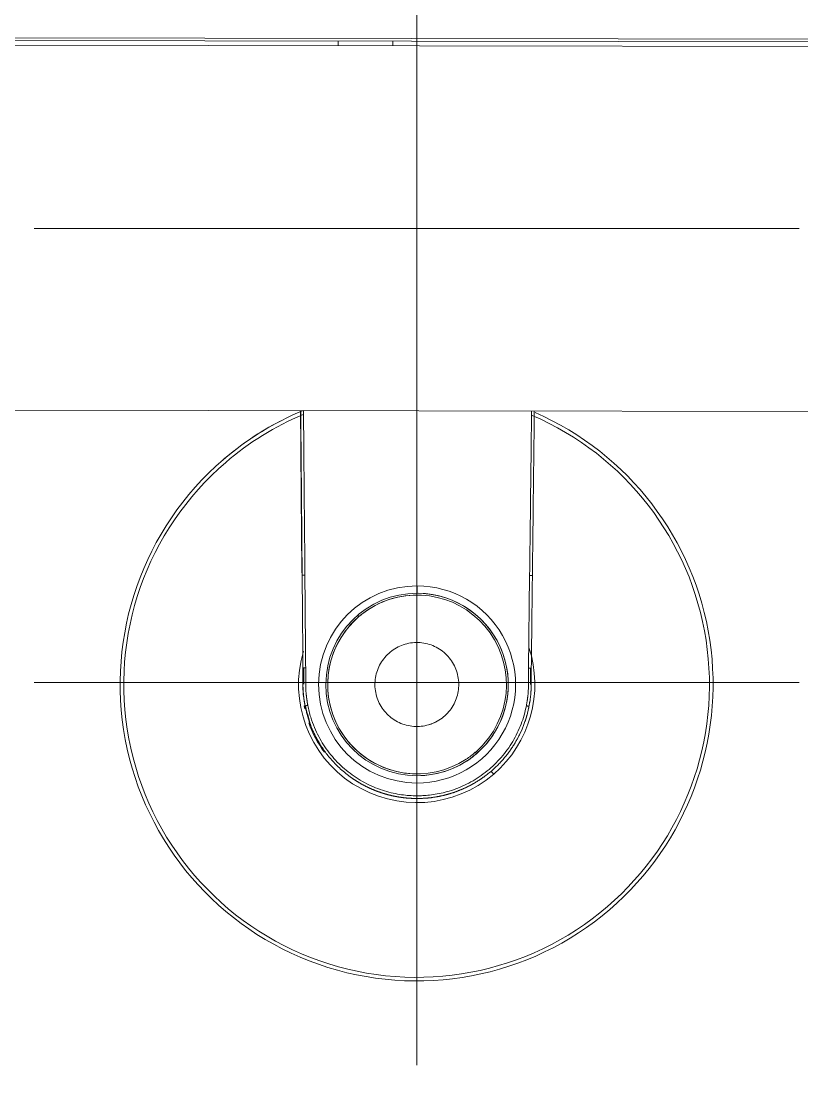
# Model space of a CAD drawing. Extents: x 16539 to 19738, y -91 to 2224.
# Drawn here: x 17543 to 17628.5, y 462.1 to 580.1 of the extents above; entities that cross this region are included whole.
import ezdxf

# ---------------------------------------------------------------- set-up
doc = ezdxf.new("R2010")
doc.units = 0
doc.header["$LTSCALE"] = 10
doc.header["$MEASUREMENT"] = 0
doc.linetypes.add('CENTER2', pattern=[28.575, 19.05, -3.175, 3.175, -3.175])
doc.layers.add('1', color=7, linetype='CONTINUOUS')
doc.layers.add('Cneter', color=1, linetype='CENTER2', lineweight=13)

msp = doc.modelspace()

# ---------------------------------------------------------------- linework, layer by layer
at = {"layer": '1', "color": 7, "linetype": 'Continuous', "lineweight": 13}
for p, q in [((17263.99, 578.76), (17699.99, 578.08)), ((17577.69, 577.47), (17577.69, 577.97)), ((17598.68, 519.41), (17598.56, 509.24)), ((17586.36, 518.26), (17586.36, 517.46)), ((17579.96, 514.89), (17579.95, 514.89))]:
    msp.add_line(p, q, dxfattribs=at)
at = {"layer": '1', "color": 7, "linetype": 'Continuous', "lineweight": 18}
for p, q in [((17263.99, 578.46), (17699.99, 577.78)), ((17511.89, 577.57), (17586.61, 577.46)), ((17583.68, 577.96), (17583.68, 577.46)), ((17702.11, 577.28), (17586.61, 577.46)), ((17586.55, 537.46), (17533.91, 537.54)), ((17586.55, 537.46), (17702.05, 537.28)), ((17586.36, 517.26), (17586.36, 517.26)), ((17580.96, 515.64), (17580.96, 515.64)), ((17579.06, 514.01), (17579.06, 514.01)), ((17574.07, 505.1), (17574.07, 505.1)), ((17593.63, 500.9), (17593.63, 500.9)), ((17586.23, 474.96), (17586.24, 474.96))]:
    msp.add_line(p, q, dxfattribs=at)
for centre, major_axis, ratio, start_param, end_param in [((17586.29, 507.46), (-0.05, -32.5), 0.999999, 3.536368, 3.853079), ((17586.29, 507.46), (-0.05, -32.5), 0.999999, 0.711487, 2.732071), ((17586.28, 507.46), (0.05, 32.5), 0.999999, 0.479107, 0.711487), ((17586.29, 507.46), (-0.05, -32.5), 0.999999, 3.853079, 6.994672), ((17574.04, 519.45), (-0.3, -0.003), 0.000016, 0.001585, 1.572382), ((17598.68, 519.41), (0.3, -0.003), 0.000016, 6.2816, 7.852396), ((17586.34, 507.46), (-0.02, -10.8), 0.999999, 3.141593, 6.283185), ((17586.34, 507.46), (0.02, 9.8), 0.999999, 3.980979, 6.866773), ((17586.34, 507.46), (-0.02, -10.8), 0.999999, 0, 3.141593), ((17586.34, 507.46), (-0.02, -10), 0.999999, 3.141593, 6.283185), ((17586.34, 507.46), (0.02, 9.8), 0.999999, 6.28315, 6.994672), ((17586.34, 507.46), (-0.02, -10), 0.999999, 0, 3.141593), ((17586.34, 507.46), (0.02, 10), 0.999999, 3.853079, 6.269553), ((17586.34, 507.46), (-0.02, -9.8), 0.999999, 3.853079, 6.28315), ((17586.34, 507.46), (0.02, 9.8), 0.999999, 0.711487, 0.839386), ((17586.34, 507.46), (0.02, 9.8), 0.999999, 0.583587, 0.711487), ((17586.34, 507.46), (-0.02, -9.8), 0.999999, 3.980979, 6.866773), ((17586.34, 507.46), (0.02, 9.8), 0.999999, 3.853079, 3.980979), ((17586.34, 507.46), (0.02, 10), 0.999999, 3.140821, 3.853079), ((17586.34, 507.46), (0.02, 9.8), 0.999999, 3.72518, 3.853079)]:
    msp.add_ellipse(centre, major_axis=major_axis, ratio=ratio, start_param=start_param, end_param=end_param, dxfattribs=at)
at = {"layer": '1', "color": 7, "linetype": 'Continuous', "lineweight": 13}
for centre, major_axis, ratio, start_param, end_param in [((17586.29, 507.46), (-0.05, -32.1), 0.999999, 3.541178, 3.853079), ((17586.29, 507.46), (-0.05, -32.1), 0.999999, 0.711487, 2.737519), ((17586.29, 507.46), (-0.05, -32.1), 0.999999, 3.853079, 6.994672), ((17580.7, 514.02), (0.88, -1.02), 0.001201, 2.588325, 3.140558), ((17586.3, 507.46), (-0.02, -12.95), 0.999999, 4.427942, 6.994672), ((17586.3, 507.46), (-0.02, -12.95), 0.999999, 0.711487, 1.891351), ((17586.3, 507.46), (-0.02, -12.55), 0.999999, 1.086171, 1.432728), ((17586.3, 507.46), (-0.02, -12.55), 0.999999, 4.903108, 4.927259), ((17586.3, 507.46), (-0.02, -12.55), 0.999999, 5.05572, 5.346072), ((17591.98, 500.9), (-0.88, 1.02), 0.001201, 3.140558, 3.689452), ((17594.47, 497.94), (-1.3, 1.52), 0.001201, 4.511525, 4.711354)]:
    msp.add_ellipse(centre, major_axis=major_axis, ratio=ratio, start_param=start_param, end_param=end_param, dxfattribs=at)
at = {"layer": '1', "color": 7, "linetype": 'Continuous', "lineweight": 18}
for points, knots in [([(17516.53, 341.75), (17517.03, 339.87), (17518.41, 334.95), (17521.14, 326.31), (17525.04, 315.17), (17530.09, 302.63), (17536.24, 289.62), (17543.27, 277.03), (17551.08, 265.23), (17559.68, 254.35), (17569.09, 244.51), (17579.29, 235.83), (17590.25, 228.46), (17603.74, 221.33), (17619.95, 215.05), (17638.83, 210.2), (17658.01, 207.28), (17677.2, 206.01), (17696.1, 206.39), (17714.4, 208.42), (17731.83, 212.03), (17748.2, 217.16), (17763.4, 223.74), (17777.53, 231.81), (17790.77, 241.6), (17801.64, 252.13), (17810.33, 262.9), (17817.07, 273.31), (17824.01, 286.62), (17830.46, 303.08), (17835.62, 322.85), (17838.5, 343.56), (17839.08, 364.7), (17837.6, 385.79), (17834.02, 408.83), (17828.02, 433.54), (17819.49, 459.62), (17808.8, 485.71), (17796.03, 511.57), (17782.03, 535.67), (17772.35, 550.67), (17767.88, 557.37)], [0, 0, 0, 0, 0.0082069, 0.0215596, 0.0381097, 0.0578098, 0.0783679, 0.0985803, 0.1183953, 0.1377978, 0.1568237, 0.1755469, 0.1939843, 0.2122541, 0.2395791, 0.2668789, 0.2940862, 0.321042, 0.347645, 0.3734704, 0.3983715, 0.4223601, 0.4454972, 0.4678681, 0.4906141, 0.514563, 0.5313056, 0.5486882, 0.5666212, 0.5943077, 0.622846, 0.6523031, 0.6820326, 0.7116126, 0.7410481, 0.7799734, 0.8183744, 0.856331, 0.8984009, 0.9395583, 0.9734278, 0.9734278, 0.9734278, 0.9734278]), ([(17573.56, 537.48), (17573.57, 536.46), (17573.59, 534.43), (17573.61, 531.56), (17573.63, 528.87), (17573.65, 526.49), (17573.67, 524.41), (17573.69, 522.59), (17573.69, 521.49), (17573.7, 520.98)], [0, 0, 0, 0, 0.135882, 0.279902, 0.423922, 0.567941, 0.711961, 0.85598, 1, 1, 1, 1]), ([(17599.19, 537.44), (17599.17, 535.23), (17599.1, 529.58), (17599.03, 523.32), (17598.98, 519.41)], [0, 0, 0, 0, 0.393371, 1, 1, 1, 1]), ([(17573.83, 509.27), (17573.83, 509.67), (17573.82, 510.48), (17573.81, 511.68), (17573.8, 512.89), (17573.79, 514.15), (17573.78, 515.47), (17573.77, 516.83), (17573.75, 518.15), (17573.75, 519.02), (17573.74, 519.44)], [0, 0, 0, 0, 0.118368, 0.236738, 0.355107, 0.473476, 0.610592, 0.744052, 0.873855, 1, 1, 1, 1]), ([(17598.98, 519.41), (17598.98, 519.07), (17598.97, 518.36), (17598.96, 517.23), (17598.94, 515.96), (17598.93, 514.47), (17598.91, 512.82), (17598.88, 511.02), (17598.87, 509.83), (17598.86, 509.23)], [0, 0, 0, 0, 0.0985, 0.209989, 0.334469, 0.471938, 0.647958, 0.82398, 1, 1, 1, 1]), ([(17588.75, 503.55), (17588.39, 503.33), (17587.5, 502.93), (17585.97, 502.77), (17584.34, 503.19), (17582.97, 504.16), (17582.02, 505.55), (17581.63, 507.18), (17581.83, 508.84), (17582.6, 510.33), (17583.85, 511.45), (17585.41, 512.07), (17587.09, 512.09), (17588.67, 511.53), (17589.95, 510.44), (17590.76, 508.97), (17591.01, 507.31), (17590.66, 505.67), (17589.76, 504.26), (17588.67, 503.44), (17587.93, 503.14), (17587.7, 503.07)], [0, 0, 0, 0, 0.0417, 0.096648, 0.151596, 0.206544, 0.261492, 0.31644, 0.371388, 0.426336, 0.481284, 0.536232, 0.59118, 0.646128, 0.701076, 0.756023, 0.810971, 0.865919, 0.920867, 0.975815, 1, 1, 1, 1]), ([(17573.83, 509.45), (17573.82, 509.09), (17573.81, 508.35), (17573.79, 507.23), (17573.87, 506.32), (17573.98, 505.58), (17574.04, 505.23), (17574.08, 505.05)], [0, 0, 0, 0, 0.250415, 0.499593, 0.749845, 0.873659, 1, 1, 1, 1]), ([(17573.83, 508.76), (17573.83, 508.79), (17573.83, 508.85), (17573.83, 508.95), (17573.83, 509.06), (17573.83, 509.17), (17573.83, 509.24), (17573.83, 509.27)], [0, 0, 0, 0, 0.129462, 0.370137, 0.595444, 0.805396, 1, 1, 1, 1]), ([(17573.92, 509.27), (17573.92, 509.2), (17573.92, 509.09), (17573.92, 508.97), (17573.92, 508.9), (17573.92, 508.86), (17573.92, 508.75), (17573.92, 508.67), (17573.92, 508.56), (17573.92, 508.52), (17573.92, 508.45), (17573.92, 508.41), (17573.92, 508.3), (17573.92, 508.22), (17573.92, 508.07), (17573.92, 508), (17573.92, 507.89), (17573.92, 507.85), (17573.92, 507.77), (17573.92, 507.66), (17573.92, 507.55), (17573.92, 507.48)], [0, 0, 0, 0, 0.125, 0.1875, 0.1875, 0.25, 0.25, 0.375, 0.375, 0.4375, 0.4375, 0.5, 0.5, 0.625, 0.625, 0.75, 0.75, 0.8125, 0.8125, 0.875, 1, 1, 1, 1]), ([(17598.86, 509.23), (17598.86, 509.21), (17598.86, 509.17), (17598.86, 509.11), (17598.86, 509.05), (17598.86, 508.98), (17598.86, 508.91), (17598.86, 508.84), (17598.86, 508.74), (17598.86, 508.61), (17598.86, 508.47), (17598.86, 508.34), (17598.86, 508.18), (17598.86, 507.97), (17598.86, 507.76), (17598.86, 507.58), (17598.86, 507.47), (17598.86, 507.37), (17598.85, 507.28), (17598.85, 507.19), (17598.85, 507.11), (17598.85, 507.02), (17598.84, 506.93), (17598.84, 506.85), (17598.83, 506.76), (17598.83, 506.67), (17598.82, 506.58), (17598.81, 506.5), (17598.8, 506.41), (17598.8, 506.32), (17598.79, 506.23), (17598.77, 506.09), (17598.75, 505.88), (17598.72, 505.67), (17598.7, 505.54), (17598.68, 505.47), (17598.67, 505.38), (17598.65, 505.29), (17598.63, 505.18), (17598.62, 505.1), (17598.61, 505.06)], [0, 0, 0, 0, 0.014225, 0.029054, 0.044489, 0.06053, 0.077177, 0.09443, 0.112289, 0.149863, 0.183796, 0.214087, 0.240736, 0.302617, 0.364532, 0.392337, 0.425516, 0.446168, 0.466822, 0.487478, 0.508185, 0.528928, 0.549708, 0.570525, 0.591377, 0.612265, 0.633189, 0.654148, 0.675141, 0.696169, 0.71723, 0.738325, 0.802574, 0.869545, 0.884125, 0.901579, 0.921902, 0.945087, 0.971125, 1, 1, 1, 1]), ([(17817.87, 314.37), (17817.43, 312.71), (17816.25, 308.57), (17813.91, 301.59), (17810.55, 293.18), (17806.14, 284.07), (17800.65, 274.88), (17793.19, 264.85), (17783.46, 254.81), (17771.27, 245.36), (17758.18, 237.65), (17742.94, 230.89), (17725.46, 225.54), (17705.83, 222.03), (17685.88, 220.68), (17665.97, 221.32), (17646.55, 223.75), (17629.63, 227.65), (17615.5, 232.49), (17604.08, 237.68), (17593.86, 243.64), (17585.41, 249.91), (17578.42, 256.18), (17572.22, 262.61), (17565.85, 270.22), (17559.1, 279.63), (17552.13, 291.14), (17545.21, 304.83), (17538.62, 320.69), (17532.64, 338.58), (17527.52, 358.36), (17523.89, 377.72), (17521.44, 396.3), (17519.87, 413.81), (17518.91, 432.26), (17518.51, 451.66), (17518.53, 472.02), (17519.08, 490.35), (17518.97, 501.91), (17518.9, 506.35)], [0, 0, 0, 0, 0.00929, 0.023423, 0.039779, 0.05824, 0.078117, 0.097517, 0.125734, 0.153385, 0.180661, 0.207645, 0.243327, 0.279204, 0.315235, 0.35121, 0.386731, 0.420892, 0.44486, 0.467388, 0.488582, 0.508679, 0.524147, 0.539355, 0.556904, 0.577715, 0.601914, 0.629561, 0.660576, 0.694638, 0.731407, 0.770968, 0.801032, 0.832671, 0.865945, 0.900899, 0.937533, 0.975965, 1, 1, 1, 1]), ([(17574.07, 505.1), (17574.06, 505.12), (17574.06, 505.16), (17574.05, 505.22), (17574.04, 505.27), (17574.03, 505.33), (17574.02, 505.37), (17574.01, 505.42), (17574, 505.46), (17574, 505.5), (17573.99, 505.54), (17573.99, 505.58), (17573.98, 505.61), (17573.97, 505.67), (17573.96, 505.75), (17573.94, 505.87), (17573.93, 505.98), (17573.92, 506.06), (17573.92, 506.09)], [0, 0, 0, 0, 0.061488, 0.120022, 0.175595, 0.228197, 0.277823, 0.324466, 0.368123, 0.408788, 0.446459, 0.481132, 0.512805, 0.541477, 0.661361, 0.779257, 0.895148, 1, 1, 1, 1]), ([(17586.32, 494.96), (17586.31, 494.96), (17586.27, 494.96), (17586.21, 494.96), (17586.15, 494.96), (17586.09, 494.96), (17586.03, 494.96), (17585.97, 494.97), (17585.91, 494.97), (17585.85, 494.97), (17585.79, 494.97), (17585.74, 494.98), (17585.68, 494.98), (17585.62, 494.98), (17585.56, 494.99), (17585.5, 494.99), (17585.44, 494.99), (17585.38, 495), (17585.32, 495), (17585.26, 495.01), (17585.2, 495.01), (17585.14, 495.02), (17585.09, 495.02), (17585.03, 495.03), (17584.97, 495.04), (17584.91, 495.04), (17584.85, 495.05), (17584.79, 495.06), (17584.73, 495.07), (17584.67, 495.07), (17584.61, 495.08), (17584.55, 495.09), (17584.49, 495.1), (17584.43, 495.11), (17584.38, 495.12), (17584.32, 495.13), (17584.26, 495.14), (17584.2, 495.15), (17584.14, 495.16), (17584.08, 495.17), (17584.02, 495.18), (17583.96, 495.19), (17583.9, 495.2), (17583.84, 495.21), (17583.78, 495.23), (17583.72, 495.24), (17583.67, 495.25), (17583.61, 495.26), (17583.55, 495.28), (17583.49, 495.29), (17583.43, 495.31), (17583.37, 495.32), (17583.31, 495.33), (17583.25, 495.35), (17583.2, 495.36), (17583.14, 495.38), (17583.08, 495.4), (17583.02, 495.41), (17582.96, 495.43), (17582.9, 495.44), (17582.84, 495.46), (17582.79, 495.48), (17582.73, 495.5), (17582.67, 495.51), (17582.61, 495.53), (17582.55, 495.55), (17582.5, 495.57), (17582.44, 495.59), (17582.38, 495.61), (17582.32, 495.63), (17582.26, 495.65), (17582.21, 495.67), (17582.15, 495.69), (17582.09, 495.71), (17582.03, 495.73), (17581.98, 495.75), (17581.92, 495.77), (17581.86, 495.79), (17581.8, 495.81), (17581.75, 495.84), (17581.69, 495.86), (17581.63, 495.88), (17581.58, 495.91), (17581.52, 495.93), (17581.46, 495.95), (17581.41, 495.98), (17581.35, 496), (17581.29, 496.03), (17581.24, 496.05), (17581.18, 496.08), (17581.12, 496.1), (17581.07, 496.13), (17581.01, 496.16), (17580.96, 496.18), (17580.9, 496.21), (17580.84, 496.24), (17580.79, 496.26), (17580.73, 496.29), (17580.68, 496.32), (17580.62, 496.35), (17580.57, 496.38), (17580.51, 496.41), (17580.46, 496.43), (17580.4, 496.46), (17580.35, 496.49), (17580.29, 496.52), (17580.24, 496.55), (17580.18, 496.58), (17580.13, 496.62), (17580.08, 496.65), (17580.02, 496.68), (17579.97, 496.71), (17579.91, 496.74), (17579.86, 496.77), (17579.81, 496.81), (17579.75, 496.84), (17579.7, 496.87), (17579.65, 496.91), (17579.59, 496.94), (17579.54, 496.97), (17579.49, 497.01), (17579.44, 497.04), (17579.38, 497.08), (17579.33, 497.11), (17579.28, 497.15), (17579.23, 497.18), (17579.18, 497.22), (17579.12, 497.26), (17579.07, 497.29), (17579.02, 497.33), (17578.97, 497.37), (17578.92, 497.4), (17578.87, 497.44), (17578.63, 497.62), (17578.23, 497.94), (17577.7, 498.42), (17577.21, 498.92), (17576.77, 499.41), (17576.38, 499.9), (17576.04, 500.38), (17575.73, 500.85), (17575.46, 501.31), (17575.22, 501.75), (17575.02, 502.16), (17574.84, 502.56), (17574.69, 502.93), (17574.56, 503.28), (17574.45, 503.6), (17574.36, 503.89), (17574.29, 504.15), (17574.23, 504.38), (17574.18, 504.59), (17574.14, 504.76), (17574.11, 504.9), (17574.09, 505.01), (17574.07, 505.08), (17574.07, 505.1)], [0, 0, 0, 0, 0.003409, 0.00682, 0.010233, 0.013648, 0.017064, 0.020482, 0.023902, 0.027323, 0.030747, 0.034173, 0.037601, 0.041031, 0.044463, 0.047897, 0.051333, 0.054771, 0.058212, 0.061655, 0.065099, 0.068547, 0.071996, 0.075447, 0.078901, 0.082357, 0.085815, 0.089275, 0.092737, 0.096202, 0.099669, 0.103137, 0.106608, 0.110081, 0.113557, 0.117034, 0.120513, 0.123994, 0.127478, 0.130963, 0.13445, 0.13794, 0.141431, 0.144924, 0.14842, 0.151917, 0.155416, 0.158917, 0.16242, 0.165925, 0.169431, 0.17294, 0.17645, 0.179963, 0.183477, 0.186993, 0.190511, 0.194031, 0.197553, 0.201076, 0.204602, 0.208129, 0.211659, 0.21519, 0.218723, 0.222258, 0.225794, 0.229333, 0.232874, 0.236416, 0.23996, 0.243507, 0.247055, 0.250605, 0.254157, 0.257711, 0.261267, 0.264825, 0.268385, 0.271947, 0.27551, 0.279076, 0.282644, 0.286213, 0.289785, 0.293359, 0.296934, 0.300512, 0.304091, 0.307673, 0.311257, 0.314842, 0.31843, 0.32202, 0.325611, 0.329205, 0.332801, 0.336398, 0.339998, 0.3436, 0.347204, 0.35081, 0.354417, 0.358027, 0.361639, 0.365253, 0.368869, 0.372487, 0.376108, 0.37973, 0.383354, 0.38698, 0.390608, 0.394239, 0.397871, 0.401505, 0.405142, 0.40878, 0.412421, 0.416064, 0.419708, 0.423355, 0.427003, 0.430654, 0.434307, 0.437962, 0.441619, 0.445277, 0.448938, 0.452601, 0.456266, 0.459933, 0.463602, 0.467273, 0.511037, 0.552942, 0.592986, 0.631168, 0.667485, 0.701938, 0.734525, 0.765247, 0.794105, 0.8211, 0.846234, 0.869507, 0.890922, 0.910478, 0.928177, 0.944017, 0.957999, 0.970121, 0.980382, 0.988783, 0.995322, 1, 1, 1, 1]), ([(17586.33, 495.26), (17586.04, 495.26), (17585.48, 495.28), (17584.61, 495.37), (17583.71, 495.54), (17582.76, 495.78), (17581.78, 496.13), (17580.81, 496.57), (17579.87, 497.1), (17578.99, 497.71), (17578.16, 498.39), (17577.4, 499.14), (17576.7, 499.96), (17576.08, 500.83), (17575.54, 501.76), (17575.06, 502.77), (17574.65, 503.9), (17574.45, 504.72), (17574.36, 505.16)], [0, 0, 0, 0, 0.050495, 0.100865, 0.155053, 0.213397, 0.275673, 0.339812, 0.403759, 0.467284, 0.530858, 0.594575, 0.658298, 0.722084, 0.785343, 0.850175, 0.920476, 1, 1, 1, 1]), ([(17598.61, 505.06), (17598.61, 505.05), (17598.6, 505), (17598.59, 504.93), (17598.57, 504.84), (17598.54, 504.73), (17598.51, 504.59), (17598.48, 504.44), (17598.43, 504.27), (17598.38, 504.08), (17598.32, 503.87), (17598.25, 503.64), (17598.17, 503.4), (17598.07, 503.14), (17597.97, 502.86), (17597.85, 502.56), (17597.71, 502.25), (17597.55, 501.92), (17597.38, 501.58), (17597.18, 501.23), (17596.97, 500.87), (17596.73, 500.49), (17596.46, 500.11), (17596.17, 499.73), (17595.85, 499.33), (17595.5, 498.94), (17595.12, 498.55), (17594.7, 498.16), (17594.26, 497.78), (17593.91, 497.51), (17593.69, 497.35), (17593.6, 497.28), (17593.51, 497.22), (17593.42, 497.16), (17593.33, 497.1), (17593.24, 497.03), (17593.15, 496.97), (17593.06, 496.92), (17592.96, 496.86), (17592.87, 496.8), (17592.78, 496.74), (17592.68, 496.69), (17592.59, 496.63), (17592.5, 496.58), (17592.4, 496.53), (17592.31, 496.47), (17592.21, 496.42), (17592.11, 496.37), (17592.02, 496.32), (17591.92, 496.27), (17591.82, 496.23), (17591.73, 496.18), (17591.63, 496.13), (17591.53, 496.09), (17591.43, 496.04), (17591.33, 496), (17591.24, 495.96), (17591.14, 495.92), (17591.04, 495.88), (17590.94, 495.84), (17590.84, 495.8), (17590.74, 495.76), (17590.64, 495.72), (17590.54, 495.69), (17590.44, 495.65), (17590.34, 495.62), (17590.23, 495.58), (17590.13, 495.55), (17590.03, 495.52), (17589.93, 495.49), (17589.83, 495.46), (17589.73, 495.43), (17589.62, 495.4), (17589.52, 495.37), (17589.42, 495.35), (17589.32, 495.32), (17589.21, 495.29), (17589.11, 495.27), (17589.01, 495.25), (17588.91, 495.23), (17588.8, 495.21), (17588.7, 495.18), (17588.6, 495.17), (17588.49, 495.15), (17588.39, 495.13), (17588.29, 495.11), (17588.18, 495.1), (17588.08, 495.08), (17587.98, 495.07), (17587.87, 495.05), (17587.77, 495.04), (17587.67, 495.03), (17587.56, 495.02), (17587.46, 495.01), (17587.36, 495), (17587.25, 494.99), (17587.15, 494.99), (17587.05, 494.98), (17586.94, 494.98), (17586.84, 494.97), (17586.74, 494.97), (17586.63, 494.96), (17586.53, 494.96), (17586.43, 494.96), (17586.36, 494.96), (17586.32, 494.96)], [0, 0, 0, 0, 0.003107, 0.007404, 0.012893, 0.019572, 0.027443, 0.036503, 0.046754, 0.058194, 0.070824, 0.084642, 0.09965, 0.115846, 0.133231, 0.151805, 0.17157, 0.192526, 0.214673, 0.238012, 0.262544, 0.28827, 0.315189, 0.343301, 0.372607, 0.403106, 0.434796, 0.467678, 0.50175, 0.537011, 0.543397, 0.549778, 0.556153, 0.562522, 0.568885, 0.575243, 0.581594, 0.58794, 0.594279, 0.600613, 0.606941, 0.613263, 0.619579, 0.625889, 0.632193, 0.638492, 0.644784, 0.651071, 0.657352, 0.663627, 0.669896, 0.676159, 0.682416, 0.688668, 0.694914, 0.701154, 0.707388, 0.713617, 0.719839, 0.726057, 0.732268, 0.738474, 0.744674, 0.750869, 0.757058, 0.763242, 0.76942, 0.775593, 0.78176, 0.787922, 0.794078, 0.800229, 0.806375, 0.812515, 0.81865, 0.82478, 0.830904, 0.837023, 0.843136, 0.849244, 0.855346, 0.861442, 0.867533, 0.873618, 0.879698, 0.885771, 0.891839, 0.8979, 0.903955, 0.910004, 0.916047, 0.922083, 0.928113, 0.934137, 0.940154, 0.946165, 0.95217, 0.958169, 0.964161, 0.970148, 0.976129, 0.982104, 0.988074, 0.99404, 1, 1, 1, 1]), ([(17598.32, 505.12), (17598.25, 504.77), (17598.09, 504.09), (17597.76, 503.1), (17597.34, 502.14), (17596.83, 501.2), (17596.25, 500.3), (17595.58, 499.46), (17594.84, 498.68), (17594.03, 497.97), (17593.17, 497.33), (17592.25, 496.77), (17591.31, 496.3), (17590.36, 495.92), (17589.43, 495.65), (17588.56, 495.45), (17587.74, 495.33), (17587, 495.27), (17586.54, 495.26), (17586.33, 495.26)], [0, 0, 0, 0, 0.063309, 0.12444, 0.186739, 0.249993, 0.31386, 0.377816, 0.441569, 0.505155, 0.568951, 0.633135, 0.69656, 0.757389, 0.81476, 0.868347, 0.917521, 0.961623, 1, 1, 1, 1])]:
    msp.add_open_spline(points, degree=3, knots=knots, dxfattribs=at)
at = {"layer": '1', "color": 7, "linetype": 'Continuous', "lineweight": 13}
for points, knots in [([(17519.18, 506.35), (17519.19, 504.21), (17519.19, 496.43), (17518.88, 483.09), (17518.63, 465.89), (17518.66, 441.55), (17519.84, 410.37), (17524.38, 372.01), (17532.32, 338.47), (17543.16, 308.96), (17554.98, 285.45), (17567.67, 267.53), (17579.81, 254.79), (17591.09, 245.45), (17605.26, 236.93), (17628.7, 227.25), (17655.97, 221.96), (17684.96, 220.7), (17716.11, 222.85), (17748.24, 231.63), (17773.66, 246.75), (17788.22, 259.54), (17798.11, 271.09), (17806.73, 285), (17814.02, 301.22), (17819.73, 319.75), (17824.45, 347.03), (17823.99, 383.93), (17814.84, 427.82), (17799.71, 470.67), (17780.49, 509.8), (17764.95, 534.81), (17757.19, 546.55)], [0, 0, 0, 0, 0.007615, 0.02777, 0.048284, 0.070508, 0.116808, 0.163107, 0.213265, 0.24342, 0.276089, 0.308757, 0.325745, 0.344148, 0.366456, 0.390622, 0.440969, 0.467479, 0.496197, 0.556028, 0.593151, 0.612455, 0.633368, 0.653748, 0.675825, 0.70046, 0.727149, 0.780746, 0.838811, 0.891357, 0.948282, 1, 1, 1, 1]), ([(17573.74, 519.44), (17573.73, 521.56), (17573.69, 525.63), (17573.64, 531.22), (17573.61, 535.06), (17573.59, 537.06), (17573.59, 537.48)], [0, 0, 0, 0, 0.306396, 0.612792, 0.919188, 1, 1, 1, 1]), ([(17574.04, 519.45), (17574.03, 521.57), (17573.99, 525.63), (17573.94, 531.23), (17573.91, 535.06), (17573.89, 537.06), (17573.89, 537.48)], [0, 0, 0, 0, 0.306458, 0.612915, 0.919373, 1, 1, 1, 1]), ([(17598.89, 537.44), (17598.87, 535.23), (17598.8, 529.58), (17598.73, 523.33), (17598.68, 519.41)], [0, 0, 0, 0, 0.393267, 1, 1, 1, 1]), ([(17574.13, 509.28), (17574.12, 510.12), (17574.12, 510.97), (17574.1, 512.67), (17574.09, 513.51), (17574.07, 516.06), (17574.06, 517.75), (17574.04, 519.45)], [0, 0, 0, 0, 0.25, 0.25, 0.5, 0.5, 1, 1, 1, 1]), ([(17573.92, 506.09), (17573.92, 506.09), (17573.91, 506.13), (17573.9, 506.26), (17573.88, 506.48), (17573.86, 506.74), (17573.84, 507), (17573.84, 507.2), (17573.83, 507.34), (17573.83, 507.43), (17573.83, 507.51), (17573.83, 507.58), (17573.83, 507.64), (17573.83, 507.71), (17573.83, 507.79), (17573.83, 507.9), (17573.83, 508.03), (17573.83, 508.17), (17573.83, 508.31), (17573.83, 508.46), (17573.83, 508.61), (17573.83, 508.72), (17573.83, 508.76)], [0, 0, 0, 0, 0.003372, 0.045177, 0.146249, 0.244381, 0.335439, 0.437988, 0.469959, 0.501929, 0.533896, 0.557728, 0.581334, 0.604714, 0.627868, 0.677292, 0.72714, 0.777414, 0.828113, 0.883644, 0.949166, 1, 1, 1, 1]), ([(17574.36, 505.16), (17574.36, 505.18), (17574.35, 505.22), (17574.34, 505.28), (17574.33, 505.34), (17574.32, 505.4), (17574.31, 505.46), (17574.3, 505.51), (17574.29, 505.57), (17574.28, 505.62), (17574.28, 505.67), (17574.27, 505.72), (17574.26, 505.77), (17574.25, 505.82), (17574.25, 505.86), (17574.24, 505.91), (17574.24, 505.95), (17574.23, 505.99), (17574.23, 506.03), (17574.22, 506.07), (17574.22, 506.11), (17574.21, 506.14), (17574.21, 506.18), (17574.21, 506.21), (17574.2, 506.27), (17574.19, 506.38), (17574.17, 506.58), (17574.15, 506.89), (17574.14, 507.19), (17574.13, 507.45), (17574.13, 507.62), (17574.13, 507.77), (17574.13, 507.93), (17574.13, 508.11), (17574.13, 508.3), (17574.13, 508.48), (17574.13, 508.66), (17574.13, 508.81), (17574.13, 508.95), (17574.13, 509.07), (17574.13, 509.18), (17574.13, 509.25), (17574.13, 509.28)], [0, 0, 0, 0, 0.015349, 0.030348, 0.044998, 0.0593, 0.073256, 0.086864, 0.100127, 0.113042, 0.12561, 0.137831, 0.149706, 0.161234, 0.172416, 0.183252, 0.193741, 0.203885, 0.213683, 0.223135, 0.232241, 0.241001, 0.249416, 0.257485, 0.265208, 0.28975, 0.339375, 0.414103, 0.514005, 0.55975, 0.600173, 0.635261, 0.673025, 0.716001, 0.764193, 0.809832, 0.851496, 0.889181, 0.922885, 0.952594, 0.978299, 1, 1, 1, 1]), ([(17598.56, 509.24), (17598.56, 509.21), (17598.56, 509.16), (17598.56, 509.09), (17598.56, 509.01), (17598.56, 508.93), (17598.56, 508.85), (17598.56, 508.77), (17598.56, 508.66), (17598.56, 508.48), (17598.56, 508.26), (17598.56, 508.04), (17598.56, 507.87), (17598.56, 507.69), (17598.56, 507.47), (17598.55, 507.13), (17598.53, 506.76), (17598.51, 506.42), (17598.49, 506.22), (17598.47, 506.11), (17598.46, 506.04), (17598.46, 505.96), (17598.44, 505.88), (17598.43, 505.79), (17598.42, 505.69), (17598.4, 505.59), (17598.38, 505.48), (17598.36, 505.37), (17598.34, 505.25), (17598.33, 505.16), (17598.32, 505.12)], [0, 0, 0, 0, 0.017538, 0.035708, 0.054512, 0.073953, 0.09403, 0.114739, 0.131229, 0.174637, 0.244905, 0.290624, 0.332174, 0.369557, 0.424411, 0.492335, 0.611094, 0.693901, 0.740846, 0.756866, 0.774391, 0.793422, 0.813961, 0.836006, 0.859561, 0.884625, 0.9112, 0.939286, 0.968884, 1, 1, 1, 1])]:
    msp.add_open_spline(points, degree=3, knots=knots, dxfattribs=at)
at = {"layer": '1', "color": 7, "linetype": 'Continuous', "lineweight": 18}
for points, degree in [([(17573.7, 520.98), (17573.7, 520.56), (17573.71, 520.13), (17573.72, 519.7)], 3), ([(17598.78, 509.24), (17598.77, 508.64), (17598.77, 508.04), (17598.76, 507.44)], 3), ([(17574.05, 505.22), (17574.73, 502.82)], 1)]:
    msp.add_open_spline(points, degree=degree, dxfattribs=at)
at = {"layer": '1', "color": 7, "linetype": 'Continuous', "lineweight": 13}
msp.add_open_spline([(17573.74, 519.44), (17573.73, 519.46), (17573.72, 519.97), (17573.7, 520.98)], degree=3, dxfattribs=at)
at = {"layer": '1', "color": 7, "linetype": 'Continuous', "lineweight": 18}
for points, weights in [([(17573.83, 509.27), (17573.83, 509.27), (17573.86, 509.27), (17573.92, 509.27)], [1.172274987, 1.05865693148, 1.00123854298, 1.0000198215]), ([(17598.86, 509.23), (17598.86, 509.23), (17598.84, 509.23), (17598.78, 509.24)], [1.17208685651, 1.05822815013, 1.00086913211, 1.00000980245])]:
    msp.add_rational_spline(points, weights, degree=3, dxfattribs=at)
at = {"layer": '1', "color": 7, "linetype": 'Continuous', "lineweight": 13}
for points, weights in [([(17573.92, 509.27), (17573.97, 509.28), (17574.05, 509.28), (17574.13, 509.28)], [1.0000198215, 0.998775693326, 1.05609884411, 1.17198927384]), ([(17598.78, 509.24), (17598.72, 509.24), (17598.64, 509.24), (17598.56, 509.24)], [1.00000980246, 0.999137175091, 1.05652636024, 1.1721773579]), ([(17574.07, 505.1), (17574.07, 505.1), (17574.19, 505.13), (17574.36, 505.16)], [1.17211269188, 0.942800519389, 0.942629230749, 1.17159882596]), ([(17598.61, 505.06), (17598.61, 505.06), (17598.49, 505.09), (17598.32, 505.12)], [1.16804932757, 0.941456093061, 0.944012067303, 1.1757172503])]:
    msp.add_rational_spline(points, weights, degree=3, dxfattribs=at)
at = {"layer": 'Cneter', "lineweight": 5, "ltscale": 0.5}
for p, q in [((17586.3, 515.5), (17586.3, 599.38)), ((17628.24, 557.44), (17544.36, 557.44)), ((17586.3, 465.75), (17586.3, 549.63)), ((17628.24, 507.69), (17544.36, 507.69))]:
    msp.add_line(p, q, dxfattribs=at)

doc.saveas('drawing.dxf')
